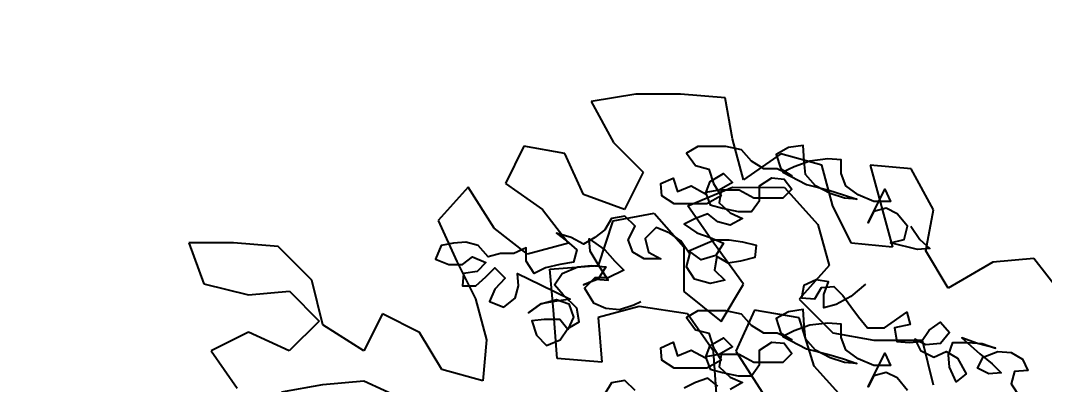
# Model space of a CAD drawing. Header units: millimetres. Extents: x 684983 to 685377, y 990360 to 990509.
# Drawn here: x 685054.969 to 685055.824, y 990448.886 to 990449.189 of the extents above; entities that cross this region are included whole.
import ezdxf

# ---------------------------------------------------------------- set-up
doc = ezdxf.new("R2010")
doc.units = ezdxf.units.MM
doc.header["$PDMODE"] = 35
doc.header["$PDSIZE"] = 0.2
for name, color, linetype in [('ANJILI', 7, 'Continuous'), ('dim', 7, 'Continuous'), ('MAHAGONY', 7, 'Continuous')]:
    doc.layers.add(name, color=color, linetype=linetype)
doc.layers.add('GRID LEVELS', color=7, linetype='Continuous', lineweight=13)
doc.styles.add('DIM', font='ARIALN.TTF', dxfattribs={"width": 0.8, "height": 1})
doc.styles.get("Standard").update_dxf_attribs({"font": 'RomanS'})
doc.dimstyles.get("Standard").update_dxf_attribs({"dimtxt": 1, "dimasz": 0.18, "dimexe": 0.18, "dimexo": 0.0625, "dimgap": 0.09, "dimtad": 0, "dimrnd": 0.05, "dimzin": 0, "dimdsep": 46, "dimtxsty": 'DIM', "dimcen": 0.09, "dimse1": 1, "dimse2": 1, "dimsd1": 1, "dimsd2": 1, "dimadec": 0, "dimazin": 0, "dimtfac": 1, "dimtix": 1, "dimtofl": 0, "dimtmove": 2, "dimatfit": 3, "dimfxl": 0, "dimtolj": 1, "dimtzin": 0, "dimarcsym": 0})

# ---------------------------------------------------------------- blocks, each defined once
blk = doc.blocks.new('*D28')
at = {"layer": 'Defpoints', "color": 0, "transparency": 16777216}
for p in [(685041.126, 990451.441), (685056.383, 990448.83217), (685056.142, 990447.83)]:
    blk.add_point(p, dxfattribs=at)
at = {"layer": 'dim', "color": 0, "transparency": 16777216, "insert": (685048.875, 990450.63767), "char_height": 1, "attachment_point": 5, "rotation": 346.47844, "style": 'DIM'}
blk.add_mtext('\\A1;15.45', dxfattribs=at)
blk = doc.blocks.new('seee')
at = {"color": 84}
for p, q in [((11674.583, -2850.456, 6505.241), (11671.891, -2850.902, 6505.241)), ((11677.275, -2850.458, 6505.241), (11674.583, -2850.456, 6505.241)), ((11679.967, -2850.685, 6505.241), (11677.275, -2850.458, 6505.241)), ((11671.891, -2850.902, 6505.241), (11673.234, -2853.371, 6505.241)), ((11680.413, -2853.153, 6505.241), (11679.967, -2850.685, 6505.241)), ((11667.85, -2853.59, 6505.241), (11666.726, -2855.833, 6505.241)), ((11670.317, -2854.041, 6505.241), (11667.85, -2853.59, 6505.241)), ((11673.234, -2853.371, 6505.241), (11675.028, -2855.167, 6505.241)), ((11681.084, -2855.622, 6505.241), (11680.413, -2853.153, 6505.241)), ((11671.437, -2856.51, 6505.241), (11670.317, -2854.041, 6505.241)), ((11683.329, -2854.053, 6505.241), (11681.084, -2855.622, 6505.241)), ((11685.796, -2854.729, 6505.241), (11683.329, -2854.053, 6505.241)), ((11686.467, -2857.197, 6505.241), (11685.796, -2854.729, 6505.241)), ((11691.18, -2854.958, 6505.241), (11688.712, -2854.731, 6505.241)), ((11688.712, -2854.731, 6505.241), (11690.054, -2859.668, 6505.241)), ((11675.028, -2855.167, 6505.241), (11673.904, -2857.41, 6505.241)), ((11692.524, -2857.427, 6505.241), (11691.18, -2854.958, 6505.241)), ((11664.483, -2856.055, 6505.241), (11662.686, -2858.072, 6505.241)), ((11666.051, -2858.524, 6505.241), (11664.483, -2856.055, 6505.241)), ((11666.726, -2855.833, 6505.241), (11668.968, -2857.405, 6505.241)), ((11677.718, -2857.189, 6505.241), (11680.411, -2856.07, 6505.241)), ((11680.411, -2856.07, 6505.241), (11683.551, -2856.073, 6505.241)), ((11683.551, -2856.073, 6505.241), (11685.568, -2858.318, 6505.241)), ((11673.904, -2857.41, 6505.241), (11671.437, -2856.51, 6505.241)), ((11679.286, -2859.434, 6505.241), (11677.718, -2857.189, 6505.241)), ((11687.586, -2859.441, 6505.241), (11686.467, -2857.197, 6505.241)), ((11668.968, -2857.405, 6505.241), (11670.537, -2859.426, 6505.241)), ((11673.23, -2858.082, 6505.241), (11675.698, -2857.636, 6505.241)), ((11675.698, -2857.636, 6505.241), (11677.491, -2859.656, 6505.241)), ((11692.073, -2859.894, 6505.241), (11692.524, -2857.427, 6505.241)), ((11662.686, -2858.072, 6505.241), (11663.806, -2860.541, 6505.241)), ((11668.069, -2860.096, 6505.241), (11666.051, -2858.524, 6505.241)), ((11672.33, -2860.773, 6505.241), (11673.23, -2858.082, 6505.241)), ((11685.568, -2858.318, 6505.241), (11686.239, -2860.786, 6505.241)), ((11650.347, -2859.407, 6505.241), (11647.655, -2859.405, 6505.241)), ((11647.655, -2859.405, 6505.241), (11648.55, -2861.873, 6505.241)), ((11653.039, -2859.634, 6505.241), (11650.347, -2859.407, 6505.241)), ((11655.056, -2861.655, 6505.241), (11653.039, -2859.634, 6505.241)), ((11670.537, -2859.426, 6505.241), (11668.069, -2860.096, 6505.241)), ((11677.491, -2859.656, 6505.241), (11677.489, -2862.348, 6505.241)), ((11681.078, -2861.903, 6505.241), (11679.286, -2859.434, 6505.241)), ((11690.054, -2859.668, 6505.241), (11687.586, -2859.441, 6505.241)), ((11693.417, -2862.139, 6505.241), (11692.073, -2859.894, 6505.241)), ((11698.578, -2860.349, 6505.241), (11696.11, -2860.571, 6505.241)), ((11700.147, -2862.369, 6505.241), (11698.578, -2860.349, 6505.241)), ((11663.806, -2860.541, 6505.241), (11664.925, -2862.786, 6505.241)), ((11669.414, -2860.995, 6505.241), (11672.33, -2860.773, 6505.241)), ((11669.636, -2863.463, 6505.241), (11669.414, -2860.995, 6505.241)), ((11686.239, -2860.786, 6505.241), (11684.443, -2862.803, 6505.241)), ((11696.11, -2860.571, 6505.241), (11693.417, -2862.139, 6505.241)), ((11655.726, -2864.348, 6505.241), (11655.056, -2861.655, 6505.241)), ((11648.55, -2861.873, 6505.241), (11651.241, -2862.549, 6505.241)), ((11679.73, -2864.145, 6505.241), (11681.078, -2861.903, 6505.241)), ((11651.241, -2862.549, 6505.241), (11653.709, -2862.327, 6505.241)), ((11653.709, -2862.327, 6505.241), (11655.502, -2864.123, 6505.241)), ((11664.925, -2862.786, 6505.241), (11665.596, -2865.254, 6505.241)), ((11677.489, -2862.348, 6505.241), (11679.73, -2864.145, 6505.241)), ((11684.443, -2862.803, 6505.241), (11686.46, -2864.824, 6505.241)), ((11669.858, -2866.379, 6505.241), (11669.636, -2863.463, 6505.241)), ((11674.796, -2863.243, 6505.241), (11672.327, -2863.914, 6505.241)), ((11677.712, -2863.695, 6505.241), (11674.796, -2863.243, 6505.241)), ((11681.75, -2863.474, 6505.241), (11680.626, -2865.941, 6505.241)), ((11684.442, -2863.925, 6505.241), (11681.75, -2863.474, 6505.241)), ((11655.502, -2864.123, 6505.241), (11653.706, -2865.916, 6505.241)), ((11659.316, -2863.678, 6505.241), (11658.192, -2865.92, 6505.241)), ((11661.559, -2864.802, 6505.241), (11659.316, -2863.678, 6505.241)), ((11672.327, -2863.914, 6505.241), (11672.549, -2866.606, 6505.241)), ((11679.28, -2865.939, 6505.241), (11677.712, -2863.695, 6505.241)), ((11685.336, -2866.842, 6505.241), (11684.442, -2863.925, 6505.241)), ((11651.239, -2864.792, 6505.241), (11648.995, -2865.912, 6505.241)), ((11653.706, -2865.916, 6505.241), (11651.239, -2864.792, 6505.241)), ((11658.192, -2865.92, 6505.241), (11655.726, -2864.348, 6505.241)), ((11662.903, -2867.046, 6505.241), (11661.559, -2864.802, 6505.241)), ((11665.596, -2865.254, 6505.241), (11665.37, -2867.721, 6505.241)), ((11686.46, -2864.824, 6505.241), (11688.927, -2865.275, 6505.241)), ((11688.927, -2865.275, 6505.241), (11691.843, -2865.278, 6505.241)), ((11691.843, -2865.278, 6505.241), (11692.514, -2867.971, 6505.241)), ((11648.995, -2865.912, 6505.241), (11650.563, -2868.156, 6505.241)), ((11679.501, -2869.08, 6505.241), (11679.28, -2865.939, 6505.241)), ((11680.626, -2865.941, 6505.241), (11682.194, -2868.41, 6505.241)), ((11672.549, -2866.606, 6505.241), (11669.858, -2866.379, 6505.241)), ((11665.37, -2867.721, 6505.241), (11662.903, -2867.046, 6505.241)), ((11687.577, -2869.312, 6505.241), (11685.336, -2866.842, 6505.241)), ((11655.723, -2867.937, 6505.241), (11658.191, -2867.715, 6505.241)), ((11658.191, -2867.715, 6505.241), (11660.658, -2868.839, 6505.241)), ((11653.255, -2868.383, 6505.241), (11655.723, -2867.937, 6505.241))]:
    blk.add_line(p, q, dxfattribs=at)
blk = doc.blocks.new('TREE30')
at = {"color": 105, "flags": 128}
blk.add_lwpolyline([(0.18953, 3.04496), (0.19755, 3.03296), (0.20656, 3.02496), (0.19555, 3.02395), (0.17153, 3.02993), (0.18353, 3.03294), (0.18653, 3.04496), (0.17751, 3.05596), (0.16749, 3.06095), (0.15649, 3.05794), (0.15149, 3.04793), (0.16648, 3.07797), (0.17149, 3.06696), (0.15648, 3.06695), (0.14246, 3.07294), (0.13145, 3.08094), (0.12743, 3.09194), (0.12742, 3.10395), (0.11541, 3.10494), (0.0994, 3.10293), (0.08539, 3.09791), (0.07539, 3.0929), (0.09642, 3.08191), (0.11644, 3.07692), (0.12945, 3.07293), (0.14147, 3.06894), (0.13045, 3.06993), (0.11744, 3.07392), (0.10442, 3.08091), (0.09541, 3.09091), (0.09439, 3.10292), (0.09338, 3.11693), (0.08037, 3.11492), (0.06937, 3.1089), (0.07338, 3.0959), (0.0834, 3.0899), (0.07038, 3.09589), (0.05837, 3.09588), (0.04735, 3.10288), (0.03834, 3.11288), (0.02432, 3.11587), (-0.0007, 3.11585), (-0.0107, 3.10983), (-0.00268, 3.09883), (0.00933, 3.09584), (0.01334, 3.08283), (0.02036, 3.07183), (0.00736, 3.06481), (-0.02167, 3.06478), (-0.03269, 3.07178), (-0.0337, 3.08279), (-0.02269, 3.0878), (-0.01868, 3.07579), (-0.00667, 3.08081), (0.00635, 3.07382), (0.01034, 3.08483), (0.02234, 3.09185), (0.03036, 3.08385), (0.01835, 3.07683), (0.00635, 3.07482), (0.01036, 3.06381), (0.02137, 3.06082), (0.03539, 3.05783), (0.0474, 3.05784), (0.05439, 3.06785), (0.05438, 3.08087), (0.06538, 3.08788), (0.07639, 3.08689), (0.08341, 3.07789), (0.07541, 3.06988), (0.04939, 3.06985), (0.03637, 3.07685), (0.02036, 3.07683), (0.01836, 3.06582), (0.02838, 3.05682), (0.03939, 3.05183), (0.02839, 3.04581), (0.01738, 3.0488), (0.00836, 3.0558), (-0.00264, 3.05179), (-0.01265, 3.04678), (-0.00163, 3.03878), (0.01039, 3.03479), (0.0224, 3.02979), (0.0154, 3.01878), (0.0024, 3.01476), (-0.00862, 3.02276), (0.01439, 3.03279), (0.0274, 3.0328), (0.03941, 3.03081), (0.05143, 3.02782), (0.05044, 3.01681), (0.03743, 3.01379), (0.02642, 3.01178), (0.01641, 3.01778), (0.01442, 3.00577), (0.02343, 2.99677), (0.01042, 2.99375), (-0.00359, 2.99774), (-0.01061, 3.00875), (-0.00762, 3.01976), (-0.01563, 3.03176), (-0.02565, 3.03876), (-0.03766, 3.04375), (-0.04766, 3.03373), (-0.04465, 3.02173), (-0.03363, 3.01573), (-0.04865, 3.01572), (-0.05866, 3.02171), (-0.06267, 3.03272), (-0.05668, 3.04473), (-0.0657, 3.05373), (-0.07771, 3.05172), (-0.0837, 3.04171), (-0.0927, 3.03469), (-0.10271, 3.02868), (-0.11372, 3.03467), (-0.12673, 3.03866), (-0.11772, 3.03167), (-0.10871, 3.02367), (-0.1117, 3.01266), (-0.12371, 3.01064), (-0.13671, 3.00763), (-0.14672, 3.00262), (-0.15373, 3.01362), (-0.15375, 3.02563), (-0.16475, 3.02061), (-0.17676, 3.0206), (-0.18777, 3.01759), (-0.19678, 3.02759), (-0.2078, 3.03058), (-0.2188, 3.02957), (-0.22981, 3.02756), (-0.23481, 3.01555), (-0.22279, 3.01055), (-0.21078, 3.01056), (-0.20178, 3.01758), (-0.18976, 3.01258), (-0.19776, 3.00457), (-0.20977, 3.00256), (-0.21076, 2.99155), (-0.19875, 2.99156), (-0.18975, 2.99957), (-0.18175, 3.00759), (-0.17274, 2.99859), (-0.18174, 2.98857), (-0.18673, 2.97756), (-0.17371, 2.97257), (-0.16371, 2.98058), (-0.16072, 2.99159), (-0.16173, 3.0026), (-0.1407, 2.99261), (-0.11467, 2.97963), (-0.12868, 2.97761), (-0.14069, 2.9756), (-0.15169, 2.96758), (-0.14069, 2.9756), (-0.12668, 2.97961), (-0.11567, 2.97562), (-0.11165, 2.96361), (-0.11665, 2.9526), (-0.12366, 2.9616), (-0.13767, 2.96159), (-0.14868, 2.96058), (-0.14467, 2.94757), (-0.13565, 2.93857), (-0.12365, 2.94359), (-0.11665, 2.9536), (-0.10665, 2.95962), (-0.10866, 2.97162), (-0.12068, 2.98362), (-0.12869, 2.99262), (-0.1217, 3.00264), (-0.10769, 3.00866), (-0.09568, 3.00967), (-0.08267, 3.00868), (-0.08967, 2.99766), (-0.10267, 2.99265), (-0.09167, 2.99766), (-0.08066, 2.99667), (-0.08968, 3.01067), (-0.09669, 3.02268), (-0.09771, 3.03369), (-0.08368, 3.02369), (-0.07467, 3.01369), (-0.06665, 3.00569), (-0.08066, 2.99867), (-0.09267, 2.99866), (-0.10167, 2.98965), (-0.09365, 2.97664), (-0.08264, 2.97165), (-0.07062, 2.97066), (-0.05762, 2.97467), (-0.05162, 2.97768)], dxfattribs=at)
at = {"color": 3, "flags": 128}
for points in [[(0.14899, 2.99311), (0.13599, 2.98209), (0.12298, 2.97507), (0.11198, 2.97206), (0.11197, 2.98407), (0.11596, 2.99508), (0.10495, 2.99708), (0.09394, 2.99206), (0.09195, 2.98105), (0.10396, 2.98006), (0.10996, 2.99007), (0.12097, 2.99109), (0.12898, 2.98309), (0.136, 2.97308), (0.14301, 2.96408), (0.15103, 2.95408), (0.16604, 2.9541), (0.18604, 2.96813), (0.18906, 2.95712), (0.17505, 2.9541), (0.17706, 2.9421), (0.18807, 2.9411), (0.19908, 2.94212), (0.20607, 2.95213), (0.21608, 2.95915), (0.22409, 2.95015), (0.21609, 2.94013), (0.20308, 2.93912), (0.19307, 2.94411), (0.19808, 2.93411), (0.2101, 2.92811), (0.2211, 2.93313), (0.23112, 2.92713), (0.23914, 2.91313), (0.23014, 2.90611), (0.22412, 2.91912), (0.22311, 2.93013), (0.2271, 2.94114), (0.24011, 2.94115), (0.25313, 2.94016), (0.26514, 2.93617), (0.24912, 2.94016), (0.23511, 2.94515), (0.25113, 2.93115), (0.26215, 2.92216), (0.27016, 2.91416), (0.25915, 2.91315), (0.24914, 2.91814), (0.25414, 2.92815), (0.26714, 2.93317), (0.27915, 2.93218), (0.28917, 2.92618), (0.29418, 2.91618), (0.28217, 2.91517), (0.27918, 2.90416), (0.2872, 2.89215)], [(0.18653, 2.89846), (0.17751, 2.90947), (0.16749, 2.91446), (0.15649, 2.91145), (0.15149, 2.90144), (0.16648, 2.93147), (0.17149, 2.92047), (0.15648, 2.92046), (0.14246, 2.92645), (0.13145, 2.93444), (0.12743, 2.94545), (0.12742, 2.95746), (0.11541, 2.95845), (0.0994, 2.95643), (0.08539, 2.95142), (0.07539, 2.9464), (0.09642, 2.93541), (0.11644, 2.93043), (0.12945, 2.92644), (0.14147, 2.92244), (0.13045, 2.92343), (0.11744, 2.92743), (0.10442, 2.93442), (0.09541, 2.94442), (0.09439, 2.95643), (0.09338, 2.97044), (0.08037, 2.96843), (0.06937, 2.96241), (0.07338, 2.9494), (0.0834, 2.94341), (0.07038, 2.9494), (0.05837, 2.94939), (0.04735, 2.95639), (0.03834, 2.96639), (0.02432, 2.96938), (-0.0007, 2.96935), (-0.0107, 2.96334), (-0.00268, 2.95234), (0.00933, 2.94935), (0.01334, 2.93634), (0.02036, 2.92534), (0.00736, 2.91832), (-0.02167, 2.91829), (-0.03269, 2.92529), (-0.0337, 2.9363), (-0.02269, 2.94131), (-0.01868, 2.9293), (-0.00667, 2.93432), (0.00635, 2.92732), (0.01034, 2.93834), (0.02234, 2.94535), (0.03036, 2.93735), (0.01835, 2.93034), (0.00635, 2.92833), (0.01036, 2.91732), (0.02137, 2.91433), (0.03539, 2.91134), (0.0474, 2.91135), (0.05439, 2.92136), (0.05438, 2.93437), (0.06538, 2.94139), (0.07639, 2.9404), (0.08341, 2.9314), (0.07541, 2.92338), (0.04939, 2.92336), (0.03637, 2.93035), (0.02036, 2.93034), (0.01836, 2.91933), (0.02838, 2.91033), (0.03939, 2.90534), (0.02839, 2.89932)], [(0.01738, 2.90231), (0.00836, 2.90931), (-0.00264, 2.9053), (-0.01265, 2.90028)], [(-0.05668, 2.89824), (-0.0657, 2.90724), (-0.07771, 2.90523), (-0.0837, 2.89521)]]:
    blk.add_lwpolyline(points, dxfattribs=at)

msp = doc.modelspace()

# ---------------------------------------------------------------- block references
at = {"layer": 'ANJILI', "xscale": 0.01386104931414437, "yscale": 0.01386104931414437, "zscale": 0.01386104931414437}
msp.add_blockref('seee', (684893.66059, 990488.63833, 98.652), dxfattribs=at)
at = {"layer": 'MAHAGONY', "color": 7, "xscale": 0.9355958136093464, "yscale": 0.9355958136093464, "zscale": 0.9355958136093464}
msp.add_blockref('TREE30', (685055.535, 990446.169, 98.419), dxfattribs=at)

# ---------------------------------------------------------------- texts
at = {"layer": 'GRID LEVELS', "width": 0.5}
msp.add_text('98.631', height=0.8, rotation=45, dxfattribs=at).set_placement((685055.62998, 990447.15777, 98.6307))

# ---------------------------------------------------------------- dimensions: what is measured, and where the dimension line sits
at = {"layer": 'dim'}
dim = msp.add_aligned_dim(p1=(685041.126, 990451.441), p2=(685056.142, 990447.83), distance=1.03074, dimstyle='Standard', dxfattribs=at)
dim.commit()
dim.dimension.update_dxf_attribs({"geometry": '*D28', "text_midpoint": (685048.875, 990450.63767)})

doc.saveas('drawing.dxf')
